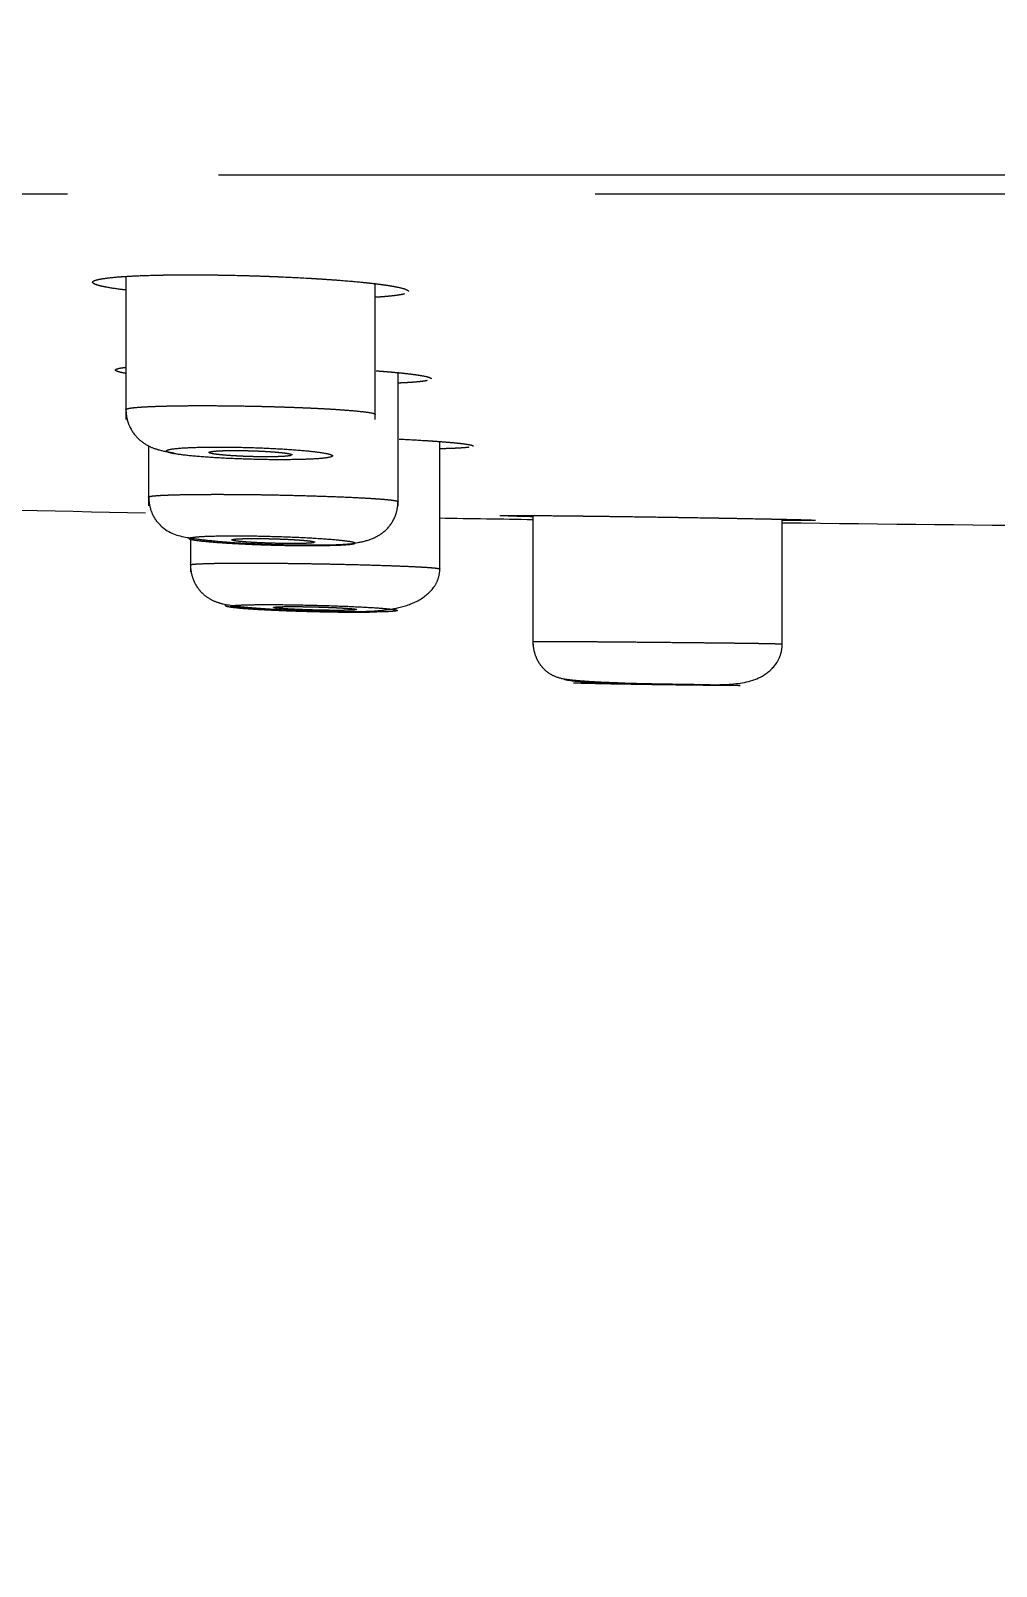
# Model space of a CAD drawing. Header units: millimetres. Extents: x 6110 to 6704, y -2661 to -1821.
# Drawn here: x 6474.671 to 6477.576, y -2119.152 to -2114.532 of the extents above; entities that cross this region are included whole.
import ezdxf

# ---------------------------------------------------------------- set-up
doc = ezdxf.new("R2010")
doc.units = ezdxf.units.MM
doc.header["$LTSCALE"] = 0.1
doc.linetypes.add('HIDDEN2', pattern=[4.7625, 3.175, -1.5875])
doc.layers.add('1', color=4, linetype='HIDDEN2', lineweight=13)
doc.layers.add('DIM', color=3, linetype='Continuous', lineweight=9)

msp = doc.modelspace()

# ---------------------------------------------------------------- hatches: boundary and pattern name
at = {"layer": 'DIM'}
h = msp.add_hatch(dxfattribs=at)
h.set_pattern_fill('ANSI31', color=2)
edge = h.paths.add_edge_path()
edge.add_line((6619.6172, -2595.9805), (6619.6172, -1962.2056))
edge.add_line((6634.6172, -1966.1101), (6619.6172, -1966.1101))
edge.add_line((6634.6172, -2610.9805), (6634.6172, -1966.1101))
edge.add_line((6634.6172, -2610.9805), (6184.4567, -2610.9805))
edge.add_line((6619.6172, -2595.9805), (6184.4567, -2595.9805))
edge.add_line((6184.4567, -2610.9805), (6184.4567, -2595.9805))

# ---------------------------------------------------------------- linework, layer by layer
at = {"layer": '1', "color": 8, "linetype": 'HIDDEN2', "lineweight": -3, "ltscale": 10}
for p, q in [((6511.7491, -2114.9661), (6456.8646, -2114.9661)), ((6484.3069, -2115.0233), (6457.4997, -2115.0233)), ((6474.9577, -2115.2707), (6474.9577, -2115.7009)), ((6475.7077, -2115.7009), (6475.7077, -2115.2934)), ((6475.7761, -2115.9608), (6475.7761, -2115.5608)), ((6475.9018, -2116.1596), (6475.9018, -2115.7679)), ((6475.0261, -2115.7806), (6475.0261, -2115.9608)), ((6476.1819, -2115.9901), (6476.1819, -2116.3798)), ((6476.9319, -2116.3798), (6476.9319, -2116.0014)), ((6475.1518, -2116.0575), (6475.1518, -2116.1596))]:
    msp.add_line(p, q, dxfattribs=at)
for start, end in [(268.679327, 268.878718), (269.081559, 269.145749), (269.317618, 269.52796)]:
    msp.add_arc((6479.9092, -1866.0297), 250, start, end, dxfattribs=at)
for points, knots in [([(6474.9559, -2115.3116), (6474.9553, -2115.3116), (6474.9548, -2115.3115), (6474.9495, -2115.3109), (6474.945, -2115.3103), (6474.9231, -2115.3074), (6474.9082, -2115.305), (6474.8929, -2115.3021), (6474.89, -2115.3015), (6474.8846, -2115.3003), (6474.8821, -2115.2997), (6474.875, -2115.2979), (6474.8711, -2115.2967), (6474.8615, -2115.2932), (6474.8581, -2115.291), (6474.8576, -2115.2882), (6474.8577, -2115.2876), (6474.8583, -2115.2865), (6474.8588, -2115.286), (6474.8608, -2115.2844), (6474.865, -2115.2824), (6474.8721, -2115.2805), (6474.8786, -2115.2791), (6474.881, -2115.2786), (6474.8861, -2115.2777), (6474.8888, -2115.2773), (6474.9033, -2115.2751), (6474.9175, -2115.2736), (6474.9387, -2115.2719), (6474.9431, -2115.2716), (6474.9522, -2115.271), (6474.957, -2115.2707), (6474.9717, -2115.2698), (6474.982, -2115.2693), (6475.0145, -2115.2679), (6475.0382, -2115.2671), (6475.0704, -2115.2665), (6475.077, -2115.2664), (6475.0904, -2115.2662), (6475.0971, -2115.2661), (6475.1176, -2115.2659), (6475.1455, -2115.2658), (6475.1746, -2115.2659), (6475.1968, -2115.266), (6475.2043, -2115.2661), (6475.2194, -2115.2663), (6475.2271, -2115.2664), (6475.2654, -2115.2669), (6475.2962, -2115.2676), (6475.3427, -2115.2689), (6475.3583, -2115.2694), (6475.3817, -2115.2702), (6475.3895, -2115.2705), (6475.405, -2115.2711), (6475.4127, -2115.2714), (6475.4509, -2115.2731), (6475.4806, -2115.2746), (6475.5167, -2115.2766), (6475.5238, -2115.2771), (6475.5381, -2115.278), (6475.5451, -2115.2784), (6475.5659, -2115.2798), (6475.5793, -2115.2807), (6475.6181, -2115.2837), (6475.6423, -2115.2857), (6475.6703, -2115.2885), (6475.6758, -2115.2891), (6475.6863, -2115.2902), (6475.6915, -2115.2907), (6475.7064, -2115.2924), (6475.7251, -2115.2947), (6475.7414, -2115.2971), (6475.7526, -2115.2988), (6475.7562, -2115.2994), (6475.7631, -2115.3006), (6475.7663, -2115.3012), (6475.7816, -2115.3042), (6475.7909, -2115.3065), (6475.799, -2115.3095), (6475.8004, -2115.31), (6475.8029, -2115.3112), (6475.8039, -2115.3118), (6475.8065, -2115.3135), (6475.8075, -2115.3146), (6475.8077, -2115.3158), (6475.8077, -2115.316), (6475.8077, -2115.3161)], [0, 0, 0, 0, 0.001551, 0.001551, 0.014479, 0.014479, 0.066188, 0.066188, 0.079115, 0.079115, 0.092042, 0.092042, 0.117897, 0.117897, 0.169606, 0.169606, 0.182533, 0.182533, 0.19546, 0.19546, 0.221315, 0.247169, 0.247169, 0.260097, 0.260097, 0.273024, 0.273024, 0.324733, 0.324733, 0.33766, 0.33766, 0.350587, 0.350587, 0.376442, 0.376442, 0.428151, 0.428151, 0.441078, 0.441078, 0.454005, 0.454005, 0.47986, 0.505714, 0.505714, 0.518642, 0.518642, 0.531569, 0.531569, 0.583278, 0.583278, 0.609132, 0.609132, 0.62206, 0.62206, 0.634987, 0.634987, 0.686696, 0.686696, 0.699623, 0.699623, 0.71255, 0.71255, 0.738405, 0.738405, 0.790114, 0.790114, 0.803041, 0.803041, 0.815968, 0.815968, 0.841823, 0.867677, 0.867677, 0.880605, 0.880605, 0.893532, 0.893532, 0.945241, 0.945241, 0.958168, 0.958168, 0.971096, 0.971096, 0.99695, 0.99695, 1, 1, 1, 1]), ([(6475.7958, -2115.3232), (6475.7955, -2115.3233), (6475.7952, -2115.3234), (6475.7931, -2115.3239), (6475.7911, -2115.3244), (6475.7846, -2115.3258), (6475.7745, -2115.3276), (6475.7617, -2115.3292), (6475.751, -2115.3303), (6475.7472, -2115.3307), (6475.7394, -2115.3314), (6475.7352, -2115.3318), (6475.7243, -2115.3326), (6475.7172, -2115.3331), (6475.7098, -2115.3336)], [0, 0, 0, 0, 0.020585, 0.020585, 0.134923, 0.134923, 0.363599, 0.592274, 0.592274, 0.706612, 0.706612, 0.82095, 0.82095, 1, 1, 1, 1]), ([(6474.9564, -2115.5624), (6474.956, -2115.5624), (6474.9556, -2115.5623), (6474.9525, -2115.5618), (6474.95, -2115.5613), (6474.943, -2115.5599), (6474.9392, -2115.5589), (6474.9297, -2115.5562), (6474.9264, -2115.5544), (6474.9261, -2115.5523), (6474.9262, -2115.5519), (6474.9269, -2115.551), (6474.9274, -2115.5506), (6474.9295, -2115.5494), (6474.9338, -2115.5479), (6474.941, -2115.5464), (6474.9476, -2115.5454), (6474.95, -2115.5451), (6474.9537, -2115.5446), (6474.9549, -2115.5444), (6474.9561, -2115.5443)], [0, 0, 0, 0, 0.010414, 0.010414, 0.078944, 0.078944, 0.216006, 0.216006, 0.490128, 0.490128, 0.558659, 0.558659, 0.62719, 0.62719, 0.764251, 0.901312, 0.901312, 0.969843, 0.969843, 1, 1, 1, 1]), ([(6475.7108, -2115.5547), (6475.7188, -2115.5553), (6475.7267, -2115.5559), (6475.7399, -2115.557), (6475.7453, -2115.5574), (6475.7559, -2115.5583), (6475.761, -2115.5588), (6475.7759, -2115.5602), (6475.7945, -2115.562), (6475.8107, -2115.5639), (6475.8218, -2115.5653), (6475.8254, -2115.5658), (6475.8322, -2115.5668), (6475.8355, -2115.5672), (6475.8506, -2115.5696), (6475.8599, -2115.5715), (6475.8693, -2115.5742), (6475.8718, -2115.5751), (6475.8751, -2115.5769), (6475.876, -2115.5778), (6475.8761, -2115.5787), (6475.8761, -2115.5787), (6475.8761, -2115.5788)], [0, 0, 0, 0, 0.078056, 0.078056, 0.135114, 0.135114, 0.192172, 0.192172, 0.306288, 0.420405, 0.420405, 0.477463, 0.477463, 0.534521, 0.534521, 0.762754, 0.762754, 0.87687, 0.87687, 0.990987, 0.990987, 1, 1, 1, 1]), ([(6475.8638, -2115.5843), (6475.8635, -2115.5844), (6475.8632, -2115.5844), (6475.8611, -2115.5848), (6475.8591, -2115.5852), (6475.8525, -2115.5862), (6475.8423, -2115.5875), (6475.8293, -2115.5887), (6475.8185, -2115.5895), (6475.8148, -2115.5898), (6475.8069, -2115.5903), (6475.8027, -2115.5905), (6475.792, -2115.5911), (6475.7853, -2115.5914), (6475.7782, -2115.5917)], [0, 0, 0, 0, 0.018281, 0.018281, 0.133913, 0.133913, 0.365178, 0.596443, 0.596443, 0.712076, 0.712076, 0.827708, 0.827708, 1, 1, 1, 1]), ([(6474.9577, -2115.6714), (6474.9577, -2115.6712), (6474.9579, -2115.6706), (6474.9591, -2115.6697), (6474.9615, -2115.6688), (6474.9662, -2115.6676), (6474.9754, -2115.6661), (6474.9923, -2115.6645), (6475.0136, -2115.6631), (6475.0385, -2115.6619), (6475.0665, -2115.6609), (6475.087, -2115.6605), (6475.0976, -2115.6603)], [0, 0, 0, 0, 0.04374, 0.111432, 0.169525, 0.218019, 0.357783, 0.493771, 0.625984, 0.754425, 0.879096, 1, 1, 1, 1]), ([(6474.9578, -2115.6713), (6474.9579, -2115.6806), (6474.9599, -2115.6983), (6474.9709, -2115.7305), (6474.9943, -2115.7616), (6475.0279, -2115.7834), (6475.0609, -2115.7944), (6475.0867, -2115.7993), (6475.1029, -2115.8018)], [0, 0, 0, 0, 0.101046, 0.201596, 0.394122, 0.576162, 0.758744, 1, 1, 1, 1]), ([(6475.0976, -2115.6603), (6475.114, -2115.66), (6475.1491, -2115.6595), (6475.2071, -2115.6594), (6475.2689, -2115.6599), (6475.3213, -2115.6607), (6475.3627, -2115.6616), (6475.3931, -2115.6623), (6475.424, -2115.6633), (6475.4551, -2115.6643), (6475.4861, -2115.6655), (6475.5166, -2115.6668), (6475.5464, -2115.6683), (6475.5687, -2115.6694), (6475.5893, -2115.6708), (6475.6126, -2115.6724), (6475.6456, -2115.675), (6475.6811, -2115.6786), (6475.7008, -2115.6819), (6475.7069, -2115.6845), (6475.7077, -2115.6854), (6475.7077, -2115.6858)], [0, 0, 0, 0, 0.075021, 0.150289, 0.225807, 0.301583, 0.336875, 0.373232, 0.410655, 0.449145, 0.488701, 0.529324, 0.571015, 0.613773, 0.629282, 0.66825, 0.730651, 0.816441, 0.92556, 0.971275, 1, 1, 1, 1]), ([(6475.7792, -2115.7601), (6475.7827, -2115.7603), (6475.7861, -2115.7605), (6475.8153, -2115.762), (6475.8393, -2115.7633), (6475.8671, -2115.7651), (6475.8725, -2115.7654), (6475.883, -2115.7661), (6475.8881, -2115.7665), (6475.9029, -2115.7675), (6475.9215, -2115.769), (6475.9375, -2115.7704), (6475.9486, -2115.7714), (6475.9521, -2115.7718), (6475.9589, -2115.7725), (6475.9621, -2115.7728), (6475.9771, -2115.7746), (6475.9861, -2115.7759), (6475.9954, -2115.7779), (6475.9978, -2115.7785), (6476.0009, -2115.7798), (6476.0018, -2115.7804), (6476.0018, -2115.781), (6476.0018, -2115.781), (6476.0018, -2115.781)], [0, 0, 0, 0, 0.025654, 0.025654, 0.22, 0.22, 0.268587, 0.268587, 0.317174, 0.317174, 0.414347, 0.51152, 0.51152, 0.560107, 0.560107, 0.608694, 0.608694, 0.80304, 0.80304, 0.900214, 0.900214, 0.997387, 0.997387, 1, 1, 1, 1]), ([(6475.1722, -2115.7849), (6475.1722, -2115.7849), (6475.1722, -2115.7849), (6475.1513, -2115.7855), (6475.133, -2115.7864), (6475.1034, -2115.7888), (6475.0921, -2115.7903), (6475.0792, -2115.7938), (6475.0774, -2115.7958), (6475.0834, -2115.7999), (6475.0912, -2115.8021), (6475.1153, -2115.8064), (6475.1319, -2115.8085), (6475.1714, -2115.8125), (6475.1947, -2115.8143), (6475.245, -2115.8175), (6475.2725, -2115.8189), (6475.328, -2115.8209), (6475.3567, -2115.8217), (6475.4111, -2115.8224), (6475.4377, -2115.8224), (6475.4763, -2115.8218), (6475.4902, -2115.8215), (6475.523, -2115.8202), (6475.5401, -2115.8191), (6475.5652, -2115.8163), (6475.5736, -2115.8146), (6475.5807, -2115.8108), (6475.5795, -2115.8088), (6475.5676, -2115.8046), (6475.5569, -2115.8024), (6475.5276, -2115.7981), (6475.5087, -2115.796), (6475.4653, -2115.7923), (6475.4403, -2115.7906), (6475.3878, -2115.7877), (6475.3596, -2115.7865), (6475.3037, -2115.7848), (6475.2754, -2115.7843), (6475.2213, -2115.784), (6475.195, -2115.7843), (6475.1722, -2115.7849)], [0, 0, 0, 0, 0.000022, 0.000022, 0.051329, 0.051329, 0.105184, 0.105184, 0.159119, 0.159119, 0.213034, 0.213034, 0.266836, 0.266836, 0.320483, 0.320483, 0.374002, 0.374002, 0.427482, 0.427482, 0.480963, 0.480963, 0.514263, 0.514263, 0.568018, 0.568018, 0.621906, 0.621906, 0.675846, 0.675846, 0.729735, 0.729735, 0.783491, 0.783491, 0.837093, 0.837093, 0.890584, 0.890584, 0.944058, 0.944058, 1, 1, 1, 1]), ([(6475.4213, -2115.8128), (6475.4154, -2115.8131), (6475.4091, -2115.8133), (6475.399, -2115.8134), (6475.3955, -2115.8135), (6475.3882, -2115.8135), (6475.3845, -2115.8136), (6475.3731, -2115.8136), (6475.3653, -2115.8135), (6475.3533, -2115.8133), (6475.3492, -2115.8132), (6475.341, -2115.8131), (6475.3369, -2115.813), (6475.3247, -2115.8126), (6475.3166, -2115.8123), (6475.3065, -2115.8119), (6475.3044, -2115.8118), (6475.3004, -2115.8116), (6475.2945, -2115.8113), (6475.2849, -2115.8108), (6475.2775, -2115.8103), (6475.2703, -2115.8099), (6475.2668, -2115.8096), (6475.2565, -2115.8088), (6475.2502, -2115.8083), (6475.2416, -2115.8074), (6475.2388, -2115.8071), (6475.2336, -2115.8065), (6475.2311, -2115.8062), (6475.2243, -2115.8053), (6475.2205, -2115.8047), (6475.2157, -2115.8037), (6475.2143, -2115.8034), (6475.2119, -2115.8028), (6475.211, -2115.8025), (6475.2085, -2115.8016), (6475.2077, -2115.801), (6475.2077, -2115.7998), (6475.2085, -2115.7993), (6475.2108, -2115.7985), (6475.2118, -2115.7983), (6475.2141, -2115.7978), (6475.2155, -2115.7975), (6475.2202, -2115.7969), (6475.224, -2115.7965), (6475.2308, -2115.7959), (6475.2332, -2115.7958), (6475.2384, -2115.7955), (6475.2412, -2115.7954), (6475.2498, -2115.795), (6475.2561, -2115.7948), (6475.2664, -2115.7946), (6475.2699, -2115.7946), (6475.2771, -2115.7945), (6475.2845, -2115.7945), (6475.2922, -2115.7945), (6475.298, -2115.7946), (6475.3, -2115.7946), (6475.304, -2115.7946), (6475.306, -2115.7946), (6475.3161, -2115.7948), (6475.3243, -2115.795), (6475.3365, -2115.7953), (6475.3406, -2115.7955), (6475.3488, -2115.7958), (6475.3529, -2115.7959), (6475.3649, -2115.7964), (6475.3727, -2115.7968), (6475.3841, -2115.7975), (6475.3878, -2115.7977), (6475.3951, -2115.7982), (6475.3986, -2115.7985), (6475.4087, -2115.7992), (6475.415, -2115.7998), (6475.4238, -2115.8007), (6475.4266, -2115.801), (6475.4318, -2115.8015), (6475.4366, -2115.8021), (6475.4408, -2115.8028), (6475.4447, -2115.8034), (6475.4465, -2115.8037), (6475.4512, -2115.8046), (6475.4536, -2115.8053), (6475.456, -2115.8062), (6475.4566, -2115.8065), (6475.4575, -2115.8071), (6475.4577, -2115.8074), (6475.4577, -2115.8077), (6475.4577, -2115.8077), (6475.4577, -2115.8077)], [0, 0, 0, 0, 0.0357, 0.0357, 0.053551, 0.053551, 0.071401, 0.071401, 0.107101, 0.107101, 0.124951, 0.124951, 0.142802, 0.142802, 0.178502, 0.178502, 0.187427, 0.187427, 0.196352, 0.214202, 0.232053, 0.232053, 0.249903, 0.249903, 0.285603, 0.285603, 0.303453, 0.303453, 0.321304, 0.321304, 0.357004, 0.357004, 0.374854, 0.374854, 0.392704, 0.392704, 0.428405, 0.428405, 0.464105, 0.464105, 0.481955, 0.481955, 0.499806, 0.499806, 0.535506, 0.535506, 0.553356, 0.553356, 0.571206, 0.571206, 0.606907, 0.606907, 0.624757, 0.624757, 0.642607, 0.660457, 0.660457, 0.669383, 0.669383, 0.678308, 0.678308, 0.714008, 0.714008, 0.731858, 0.731858, 0.749708, 0.749708, 0.785409, 0.785409, 0.803259, 0.803259, 0.821109, 0.821109, 0.85681, 0.85681, 0.87466, 0.87466, 0.89251, 0.91036, 0.91036, 0.92821, 0.92821, 0.963911, 0.963911, 0.981761, 0.981761, 0.999611, 0.999611, 1, 1, 1, 1]), ([(6475.4543, -2115.8096), (6475.4537, -2115.8098), (6475.4531, -2115.8099), (6475.4513, -2115.8103), (6475.4485, -2115.8108), (6475.4451, -2115.8112), (6475.4413, -2115.8116), (6475.4391, -2115.8118), (6475.4323, -2115.8123), (6475.4271, -2115.8126), (6475.4213, -2115.8128)], [0, 0, 0, 0, 0.105397, 0.105397, 0.284318, 0.463238, 0.463238, 0.642159, 0.642159, 1, 1, 1, 1]), ([(6475.9888, -2115.7849), (6475.9885, -2115.7849), (6475.9883, -2115.785), (6475.9861, -2115.7852), (6475.9841, -2115.7855), (6475.9774, -2115.7861), (6475.967, -2115.787), (6475.9539, -2115.7877), (6475.943, -2115.7882), (6475.9392, -2115.7884), (6475.9312, -2115.7887), (6475.9271, -2115.7888), (6475.9167, -2115.7891), (6475.9104, -2115.7893), (6475.9038, -2115.7895)], [0, 0, 0, 0, 0.01687, 0.01687, 0.134049, 0.134049, 0.368407, 0.602764, 0.602764, 0.719943, 0.719943, 0.837122, 0.837122, 1, 1, 1, 1]), ([(6475.0262, -2115.9347), (6475.0261, -2115.9346), (6475.0262, -2115.9341), (6475.0275, -2115.9332), (6475.0321, -2115.9321), (6475.0395, -2115.9311), (6475.0496, -2115.9302), (6475.0621, -2115.9294), (6475.0771, -2115.9287), (6475.0942, -2115.9281), (6475.1134, -2115.9276), (6475.1345, -2115.9271), (6475.1572, -2115.9268), (6475.1814, -2115.9266), (6475.2069, -2115.9264), (6475.2334, -2115.9264), (6475.2609, -2115.9264), (6475.289, -2115.9266), (6475.3081, -2115.9267), (6475.3177, -2115.9268)], [0, 0, 0, 0, 0.013457, 0.078526, 0.143137, 0.207292, 0.270991, 0.334234, 0.397023, 0.459357, 0.521237, 0.582664, 0.643637, 0.704159, 0.764228, 0.823846, 0.883014, 0.941732, 1, 1, 1, 1]), ([(6475.0265, -2115.9347), (6475.0266, -2115.9439), (6475.0284, -2115.9617), (6475.0366, -2115.9861), (6475.0489, -2116.0067), (6475.0817, -2116.0419), (6475.1285, -2116.0552), (6475.1933, -2116.0638), (6475.2584, -2116.0698), (6475.3085, -2116.0732), (6475.336, -2116.0743), (6475.3388, -2116.0744)], [0, 0, 0, 0, 0.057588, 0.116444, 0.176505, 0.238047, 0.513306, 0.671611, 0.828182, 0.982537, 1, 1, 1, 1]), ([(6475.3177, -2115.9268), (6475.3245, -2115.9269), (6475.3381, -2115.9271), (6475.3588, -2115.9273), (6475.3799, -2115.9277), (6475.415, -2115.9283), (6475.466, -2115.9294), (6475.5324, -2115.9313), (6475.599, -2115.9337), (6475.6523, -2115.9361), (6475.6918, -2115.9383), (6475.7195, -2115.9402), (6475.7421, -2115.942), (6475.7593, -2115.9439), (6475.7709, -2115.9458), (6475.7756, -2115.9474), (6475.7762, -2115.9484), (6475.7761, -2115.9487)], [0, 0, 0, 0, 0.030699, 0.061715, 0.093048, 0.124699, 0.218198, 0.319458, 0.428475, 0.545247, 0.615368, 0.68549, 0.755613, 0.825737, 0.895862, 0.965989, 1, 1, 1, 1]), ([(6475.3388, -2116.0744), (6475.3605, -2116.0755), (6475.4066, -2116.0774), (6475.4778, -2116.0789), (6475.5684, -2116.0786), (6475.6385, -2116.0769), (6475.6992, -2116.0615), (6475.7382, -2116.0389), (6475.7631, -2116.0068), (6475.774, -2115.9747), (6475.7758, -2115.9575), (6475.7759, -2115.9486)], [0, 0, 0, 0, 0.109419, 0.2334, 0.358143, 0.598669, 0.705268, 0.806739, 0.905364, 0.953486, 1, 1, 1, 1]), ([(6476.0819, -2115.9904), (6476.0819, -2115.9904), (6476.0819, -2115.9904), (6476.0819, -2115.9904), (6476.0821, -2115.9903), (6476.0828, -2115.9902), (6476.0834, -2115.9902), (6476.0857, -2115.9901), (6476.0903, -2115.9899), (6476.0978, -2115.9899), (6476.1046, -2115.9898), (6476.1071, -2115.9898), (6476.1124, -2115.9898), (6476.1152, -2115.9898), (6476.1301, -2115.9898), (6476.1447, -2115.9899), (6476.1663, -2115.99), (6476.1708, -2115.99), (6476.1801, -2115.9901), (6476.1849, -2115.9901), (6476.1998, -2115.9902), (6476.2103, -2115.9903), (6476.2432, -2115.9906), (6476.2671, -2115.9909), (6476.2996, -2115.9912), (6476.3062, -2115.9913), (6476.3196, -2115.9915), (6476.3264, -2115.9915), (6476.347, -2115.9918), (6476.3751, -2115.9921), (6476.4042, -2115.9925), (6476.4265, -2115.9928), (6476.434, -2115.9929), (6476.4491, -2115.9931), (6476.4568, -2115.9932), (6476.4952, -2115.9938), (6476.526, -2115.9942), (6476.5725, -2115.9949), (6476.588, -2115.9952), (6476.6113, -2115.9955), (6476.6191, -2115.9956), (6476.6346, -2115.9959), (6476.6422, -2115.996), (6476.6803, -2115.9966), (6476.7099, -2115.9971), (6476.7458, -2115.9977), (6476.753, -2115.9979), (6476.7671, -2115.9981), (6476.7741, -2115.9982), (6476.7948, -2115.9986), (6476.8081, -2115.9989), (6476.8467, -2115.9996), (6476.8706, -2116), (6476.8983, -2116.0006), (6476.9037, -2116.0007), (6476.9142, -2116.0009), (6476.9193, -2116.001), (6476.934, -2116.0014), (6476.9525, -2116.0018), (6476.9684, -2116.0022), (6476.9794, -2116.0024), (6476.9829, -2116.0025), (6476.9896, -2116.0027), (6476.9928, -2116.0028), (6477.0077, -2116.0032), (6477.0167, -2116.0035), (6477.0257, -2116.0039), (6477.028, -2116.004), (6477.0311, -2116.0042), (6477.0318, -2116.0043), (6477.0319, -2116.0044)], [0, 0, 0, 0, 0.000142, 0.000142, 0.015772, 0.015772, 0.031401, 0.031401, 0.06266, 0.093919, 0.093919, 0.109549, 0.109549, 0.125178, 0.125178, 0.187696, 0.187696, 0.203326, 0.203326, 0.218955, 0.218955, 0.250214, 0.250214, 0.312732, 0.312732, 0.328362, 0.328362, 0.343991, 0.343991, 0.37525, 0.406509, 0.406509, 0.422139, 0.422139, 0.437768, 0.437768, 0.500286, 0.500286, 0.531545, 0.531545, 0.547175, 0.547175, 0.562804, 0.562804, 0.625322, 0.625322, 0.640952, 0.640952, 0.656581, 0.656581, 0.68784, 0.68784, 0.750358, 0.750358, 0.765988, 0.765988, 0.781617, 0.781617, 0.812876, 0.844135, 0.844135, 0.859765, 0.859765, 0.875394, 0.875394, 0.937912, 0.937912, 0.969171, 0.969171, 1, 1, 1, 1]), ([(6476.1813, -2115.9938), (6476.1792, -2115.9937), (6476.1771, -2115.9937), (6476.1704, -2115.9935), (6476.1659, -2115.9934), (6476.1444, -2115.9929), (6476.1298, -2115.9925), (6476.115, -2115.992), (6476.1122, -2115.992), (6476.1089, -2115.9918), (6476.1082, -2115.9918), (6476.1076, -2115.9918)], [0, 0, 0, 0, 0.065793, 0.065793, 0.215313, 0.215313, 0.813395, 0.813395, 0.962916, 0.962916, 1, 1, 1, 1]), ([(6477.0184, -2116.0049), (6477.0181, -2116.0049), (6477.0179, -2116.0049), (6477.0157, -2116.0049), (6477.0136, -2116.0049), (6477.0068, -2116.005), (6476.9964, -2116.005), (6476.9831, -2116.005), (6476.9722, -2116.0049), (6476.9683, -2116.0049), (6476.9603, -2116.0049), (6476.9561, -2116.0049), (6476.946, -2116.0048), (6476.9401, -2116.0048), (6476.9338, -2116.0047)], [0, 0, 0, 0, 0.016317, 0.016317, 0.134633, 0.134633, 0.371265, 0.607897, 0.607897, 0.726213, 0.726213, 0.84453, 0.84453, 1, 1, 1, 1]), ([(6475.3421, -2116.0516), (6475.3421, -2116.0516), (6475.342, -2116.0516), (6475.3408, -2116.0516), (6475.3395, -2116.0516), (6475.311, -2116.0512), (6475.2847, -2116.051), (6475.2378, -2116.0514), (6475.2167, -2116.0519), (6475.1996, -2116.0526), (6475.1996, -2116.0526), (6475.1824, -2116.0534), (6475.1689, -2116.0544), (6475.1514, -2116.0568), (6475.1471, -2116.0582), (6475.1482, -2116.0613), (6475.1536, -2116.063), (6475.1732, -2116.0664), (6475.1877, -2116.0681), (6475.2236, -2116.0714), (6475.2455, -2116.0731), (6475.2935, -2116.0759), (6475.3203, -2116.0772), (6475.3751, -2116.0794), (6475.4039, -2116.0802), (6475.4489, -2116.0811), (6475.466, -2116.0814), (6475.5087, -2116.0817), (6475.5337, -2116.0816), (6475.5772, -2116.0809), (6475.5961, -2116.0803), (6475.6255, -2116.0785), (6475.6362, -2116.0773), (6475.6481, -2116.0747), (6475.6493, -2116.0732), (6475.6423, -2116.07), (6475.634, -2116.0682), (6475.609, -2116.0648), (6475.5919, -2116.0631), (6475.5518, -2116.0599), (6475.5281, -2116.0583), (6475.4773, -2116.0556), (6475.4496, -2116.0545), (6475.3953, -2116.0527), (6475.368, -2116.052), (6475.3421, -2116.0516)], [0, 0, 0, 0, 0.00001, 0.00001, 0.002521, 0.002521, 0.056086, 0.056086, 0.10965, 0.10965, 0.109758, 0.109758, 0.163519, 0.163519, 0.217357, 0.217357, 0.271215, 0.271215, 0.325027, 0.325027, 0.378749, 0.378749, 0.4324, 0.4324, 0.486053, 0.486053, 0.519171, 0.519171, 0.572772, 0.572772, 0.626462, 0.626462, 0.68025, 0.68025, 0.734101, 0.734101, 0.787953, 0.787953, 0.841742, 0.841742, 0.895433, 0.895433, 0.949033, 0.949033, 1, 1, 1, 1]), ([(6475.4896, -2116.0742), (6475.4838, -2116.0743), (6475.4775, -2116.0744), (6475.4673, -2116.0745), (6475.4638, -2116.0745), (6475.4566, -2116.0745), (6475.4528, -2116.0745), (6475.4415, -2116.0745), (6475.4337, -2116.0744), (6475.4217, -2116.0742), (6475.4176, -2116.0741), (6475.4094, -2116.0739), (6475.4053, -2116.0738), (6475.393, -2116.0735), (6475.3849, -2116.0732), (6475.3748, -2116.0728), (6475.3728, -2116.0728), (6475.3688, -2116.0726), (6475.3629, -2116.0723), (6475.3533, -2116.0719), (6475.3459, -2116.0715), (6475.3405, -2116.0712), (6475.3387, -2116.0711), (6475.3352, -2116.0709), (6475.3335, -2116.0708), (6475.3249, -2116.0702), (6475.3186, -2116.0698), (6475.31, -2116.0691), (6475.3072, -2116.0688), (6475.302, -2116.0683), (6475.2995, -2116.0681), (6475.2927, -2116.0673), (6475.2889, -2116.0669), (6475.2842, -2116.0661), (6475.2828, -2116.0659), (6475.2804, -2116.0654), (6475.2794, -2116.0651), (6475.277, -2116.0644), (6475.2762, -2116.0639), (6475.2761, -2116.063), (6475.2769, -2116.0626), (6475.2793, -2116.062), (6475.2803, -2116.0619), (6475.2826, -2116.0615), (6475.284, -2116.0613), (6475.2887, -2116.0608), (6475.2925, -2116.0605), (6475.2993, -2116.0602), (6475.3018, -2116.0601), (6475.307, -2116.0599), (6475.3097, -2116.0598), (6475.3184, -2116.0595), (6475.3247, -2116.0594), (6475.3349, -2116.0593), (6475.3385, -2116.0593), (6475.3457, -2116.0593), (6475.3531, -2116.0593), (6475.3607, -2116.0594), (6475.3686, -2116.0595), (6475.3726, -2116.0595), (6475.3847, -2116.0597), (6475.3928, -2116.0599), (6475.405, -2116.0603), (6475.4091, -2116.0604), (6475.4153, -2116.0606), (6475.4173, -2116.0607), (6475.4214, -2116.0608), (6475.4234, -2116.0609), (6475.4334, -2116.0613), (6475.4412, -2116.0616), (6475.4526, -2116.0622), (6475.4563, -2116.0624), (6475.4636, -2116.0628), (6475.4671, -2116.063), (6475.4772, -2116.0636), (6475.4836, -2116.0641), (6475.4923, -2116.0648), (6475.4951, -2116.0651), (6475.5003, -2116.0655), (6475.5051, -2116.066), (6475.5093, -2116.0665), (6475.5132, -2116.067), (6475.515, -2116.0673), (6475.5197, -2116.068), (6475.5221, -2116.0685), (6475.5245, -2116.0692), (6475.5251, -2116.0695), (6475.5259, -2116.0699), (6475.5261, -2116.0702), (6475.5261, -2116.0704), (6475.5261, -2116.0704), (6475.5261, -2116.0704)], [0, 0, 0, 0, 0.035706, 0.035706, 0.05356, 0.05356, 0.071413, 0.071413, 0.107119, 0.107119, 0.124973, 0.124973, 0.142826, 0.142826, 0.178532, 0.178532, 0.187459, 0.187459, 0.196386, 0.214239, 0.232092, 0.232092, 0.241019, 0.241019, 0.249945, 0.249945, 0.285652, 0.285652, 0.303505, 0.303505, 0.321358, 0.321358, 0.357065, 0.357065, 0.374918, 0.374918, 0.392771, 0.392771, 0.428478, 0.428478, 0.464184, 0.464184, 0.482038, 0.482038, 0.499891, 0.499891, 0.535597, 0.535597, 0.55345, 0.55345, 0.571304, 0.571304, 0.60701, 0.60701, 0.624863, 0.624863, 0.642717, 0.66057, 0.66057, 0.678423, 0.678423, 0.71413, 0.71413, 0.731983, 0.731983, 0.740909, 0.740909, 0.749836, 0.749836, 0.785543, 0.785543, 0.803396, 0.803396, 0.821249, 0.821249, 0.856956, 0.856956, 0.874809, 0.874809, 0.892662, 0.910515, 0.910515, 0.928369, 0.928369, 0.964075, 0.964075, 0.981928, 0.981928, 0.999781, 0.999781, 1, 1, 1, 1]), ([(6475.5227, -2116.0719), (6475.5221, -2116.072), (6475.5215, -2116.0721), (6475.5197, -2116.0724), (6475.5169, -2116.0727), (6475.5135, -2116.073), (6475.5096, -2116.0733), (6475.5075, -2116.0734), (6475.5007, -2116.0738), (6475.4955, -2116.074), (6475.4896, -2116.0742)], [0, 0, 0, 0, 0.10361, 0.10361, 0.282888, 0.462166, 0.462166, 0.641444, 0.641444, 1, 1, 1, 1]), ([(6475.1518, -2116.1385), (6475.1518, -2116.1382), (6475.1533, -2116.1375), (6475.1602, -2116.1366), (6475.1713, -2116.1358), (6475.1858, -2116.1351), (6475.2032, -2116.1345), (6475.2229, -2116.134), (6475.2443, -2116.1337), (6475.2669, -2116.1334), (6475.2829, -2116.1333), (6475.291, -2116.1333)], [0, 0, 0, 0, 0.127218, 0.252405, 0.372995, 0.488988, 0.600384, 0.707182, 0.809384, 0.90699, 1, 1, 1, 1]), ([(6475.1519, -2116.1383), (6475.152, -2116.1475), (6475.1539, -2116.165), (6475.1621, -2116.1892), (6475.1741, -2116.2095), (6475.1932, -2116.2308), (6475.2206, -2116.248), (6475.2611, -2116.2596), (6475.3268, -2116.2669), (6475.4234, -2116.2733), (6475.4914, -2116.2761), (6475.5175, -2116.2767), (6475.5213, -2116.2768)], [0, 0, 0, 0, 0.051238, 0.102134, 0.15207, 0.200913, 0.297023, 0.398084, 0.618082, 0.853052, 0.97836, 1, 1, 1, 1]), ([(6475.291, -2116.1333), (6475.3039, -2116.1332), (6475.3312, -2116.1332), (6475.3761, -2116.1334), (6475.4242, -2116.1338), (6475.4748, -2116.1343), (6475.5286, -2116.1352), (6475.5862, -2116.1363), (6475.6476, -2116.1377), (6475.7105, -2116.1394), (6475.7642, -2116.1413), (6475.807, -2116.143), (6475.8393, -2116.1446), (6475.8655, -2116.1461), (6475.885, -2116.1477), (6475.8967, -2116.1492), (6475.9012, -2116.1503), (6475.9018, -2116.1509), (6475.9018, -2116.1511)], [0, 0, 0, 0, 0.059063, 0.118837, 0.179323, 0.240523, 0.302437, 0.370749, 0.445393, 0.526366, 0.613665, 0.67594, 0.738215, 0.80049, 0.862766, 0.925042, 0.974898, 1, 1, 1, 1]), ([(6475.5213, -2116.2768), (6475.5409, -2116.2775), (6475.6076, -2116.2789), (6475.6927, -2116.2801), (6475.7776, -2116.2696), (6475.8396, -2116.2487), (6475.8803, -2116.2154), (6475.8987, -2116.1802), (6475.9017, -2116.161), (6475.9017, -2116.151)], [0, 0, 0, 0, 0.108653, 0.377458, 0.516272, 0.666293, 0.829689, 0.914994, 1, 1, 1, 1]), ([(6475.2561, -2116.2601), (6475.256, -2116.2613), (6475.2607, -2116.2639), (6475.279, -2116.2664), (6475.2936, -2116.2678)], [0, 0, 0, 0, 0.427771, 1, 1, 1, 1]), ([(6475.3663, -2116.2581), (6475.3663, -2116.2581), (6475.3663, -2116.2581), (6475.3447, -2116.2583), (6475.3257, -2116.2586), (6475.2963, -2116.2597), (6475.2855, -2116.2604), (6475.2734, -2116.2622), (6475.272, -2116.2632), (6475.2787, -2116.2655), (6475.287, -2116.2668), (6475.3118, -2116.2693), (6475.3287, -2116.2706), (6475.3687, -2116.2731), (6475.3923, -2116.2743), (6475.443, -2116.2765), (6475.4707, -2116.2775), (6475.5264, -2116.2791), (6475.5551, -2116.2798), (6475.6094, -2116.2806), (6475.6359, -2116.2809), (6475.6741, -2116.2809), (6475.6878, -2116.2808), (6475.7201, -2116.2804), (6475.7368, -2116.28), (6475.7611, -2116.2787), (6475.7691, -2116.2778), (6475.7753, -2116.2759), (6475.7737, -2116.2748), (6475.7611, -2116.2724), (6475.75, -2116.2711), (6475.7201, -2116.2685), (6475.7008, -2116.2672), (6475.6569, -2116.2648), (6475.6317, -2116.2636), (6475.5788, -2116.2616), (6475.5505, -2116.2607), (6475.4945, -2116.2593), (6475.4662, -2116.2588), (6475.4134, -2116.2581), (6475.3882, -2116.258), (6475.3663, -2116.2581)], [0, 0, 0, 0, 0.000002, 0.000002, 0.053429, 0.053429, 0.10716, 0.10716, 0.160937, 0.160937, 0.214727, 0.214727, 0.268494, 0.268494, 0.32221, 0.32221, 0.375871, 0.375871, 0.429503, 0.429503, 0.483136, 0.483136, 0.516402, 0.516402, 0.570092, 0.570092, 0.623838, 0.623838, 0.677622, 0.677622, 0.73141, 0.73141, 0.785164, 0.785164, 0.838863, 0.838863, 0.892509, 0.892509, 0.946127, 0.946127, 1, 1, 1, 1]), ([(6475.2936, -2116.2678), (6475.2942, -2116.2679), (6475.3008, -2116.2688), (6475.3258, -2116.2706), (6475.3647, -2116.2731), (6475.4138, -2116.2754), (6475.4532, -2116.277), (6475.4758, -2116.2777), (6475.4795, -2116.2778)], [0, 0, 0, 0, 0.018747, 0.238775, 0.472038, 0.711489, 0.952317, 1, 1, 1, 1]), ([(6475.6838, -2116.2808), (6475.678, -2116.2809), (6475.672, -2116.2809), (6475.6428, -2116.2809), (6475.6167, -2116.2807), (6475.5627, -2116.2799), (6475.534, -2116.2793), (6475.4781, -2116.2777), (6475.4501, -2116.2768), (6475.4019, -2116.2748), (6475.3807, -2116.2737), (6475.362, -2116.2727)], [0, 0, 0, 0, 0.064672, 0.064672, 0.306002, 0.306002, 0.54758, 0.54758, 0.789392, 0.789392, 1, 1, 1, 1]), ([(6475.6152, -2116.2754), (6475.6094, -2116.2755), (6475.6031, -2116.2756), (6475.5929, -2116.2756), (6475.5894, -2116.2755), (6475.5822, -2116.2755), (6475.5784, -2116.2755), (6475.5671, -2116.2754), (6475.5593, -2116.2753), (6475.5473, -2116.275), (6475.5432, -2116.275), (6475.535, -2116.2748), (6475.5309, -2116.2747), (6475.5187, -2116.2744), (6475.5105, -2116.2742), (6475.4984, -2116.2738), (6475.4944, -2116.2736), (6475.4866, -2116.2733), (6475.4789, -2116.273), (6475.4716, -2116.2727), (6475.4662, -2116.2725), (6475.4644, -2116.2724), (6475.4608, -2116.2722), (6475.4591, -2116.2721), (6475.4505, -2116.2717), (6475.4443, -2116.2713), (6475.4356, -2116.2708), (6475.4329, -2116.2706), (6475.4276, -2116.2702), (6475.4252, -2116.27), (6475.4184, -2116.2695), (6475.4145, -2116.2691), (6475.4098, -2116.2686), (6475.4084, -2116.2684), (6475.406, -2116.268), (6475.405, -2116.2679), (6475.4026, -2116.2673), (6475.4018, -2116.267), (6475.4018, -2116.2664), (6475.4026, -2116.2661), (6475.405, -2116.2657), (6475.406, -2116.2656), (6475.4083, -2116.2653), (6475.4097, -2116.2652), (6475.4144, -2116.2649), (6475.4183, -2116.2647), (6475.425, -2116.2645), (6475.4275, -2116.2645), (6475.4327, -2116.2643), (6475.4355, -2116.2643), (6475.4441, -2116.2642), (6475.4504, -2116.2642), (6475.4607, -2116.2642), (6475.4642, -2116.2642), (6475.4714, -2116.2642), (6475.4788, -2116.2643), (6475.4865, -2116.2643), (6475.4943, -2116.2645), (6475.4983, -2116.2645), (6475.5104, -2116.2647), (6475.5185, -2116.2649), (6475.5308, -2116.2652), (6475.5348, -2116.2653), (6475.541, -2116.2655), (6475.543, -2116.2656), (6475.5471, -2116.2657), (6475.5491, -2116.2658), (6475.5592, -2116.2661), (6475.5669, -2116.2664), (6475.5783, -2116.2668), (6475.582, -2116.267), (6475.5893, -2116.2673), (6475.5928, -2116.2675), (6475.6029, -2116.268), (6475.6093, -2116.2684), (6475.618, -2116.2689), (6475.6208, -2116.2691), (6475.626, -2116.2695), (6475.6308, -2116.2699), (6475.635, -2116.2702), (6475.6389, -2116.2706), (6475.6407, -2116.2708), (6475.6454, -2116.2713), (6475.6478, -2116.2717), (6475.6502, -2116.2722), (6475.6508, -2116.2724), (6475.6516, -2116.2727), (6475.6518, -2116.2729), (6475.6518, -2116.273), (6475.6518, -2116.273), (6475.6518, -2116.273)], [0, 0, 0, 0, 0.035712, 0.035712, 0.053568, 0.053568, 0.071423, 0.071423, 0.107135, 0.107135, 0.124991, 0.124991, 0.142847, 0.142847, 0.178559, 0.178559, 0.196414, 0.196414, 0.21427, 0.232126, 0.232126, 0.241054, 0.241054, 0.249982, 0.249982, 0.285694, 0.285694, 0.30355, 0.30355, 0.321405, 0.321405, 0.357117, 0.357117, 0.374973, 0.374973, 0.392829, 0.392829, 0.428541, 0.428541, 0.464252, 0.464252, 0.482108, 0.482108, 0.499964, 0.499964, 0.535676, 0.535676, 0.553532, 0.553532, 0.571387, 0.571387, 0.607099, 0.607099, 0.624955, 0.624955, 0.642811, 0.660667, 0.660667, 0.678523, 0.678523, 0.714234, 0.714234, 0.73209, 0.73209, 0.741018, 0.741018, 0.749946, 0.749946, 0.785658, 0.785658, 0.803513, 0.803513, 0.821369, 0.821369, 0.857081, 0.857081, 0.874937, 0.874937, 0.892793, 0.910649, 0.910649, 0.928504, 0.928504, 0.964216, 0.964216, 0.982072, 0.982072, 0.999928, 0.999928, 1, 1, 1, 1]), ([(6475.4795, -2116.2778), (6475.4944, -2116.2783), (6475.5274, -2116.2792), (6475.5936, -2116.2806), (6475.6529, -2116.2813), (6475.6838, -2116.2809), (6475.6899, -2116.2808)], [0, 0, 0, 0, 0.199513, 0.44197, 0.885643, 1, 1, 1, 1]), ([(6475.6483, -2116.274), (6475.6478, -2116.2741), (6475.6472, -2116.2742), (6475.6453, -2116.2744), (6475.6426, -2116.2746), (6475.6391, -2116.2748), (6475.6353, -2116.275), (6475.6331, -2116.275), (6475.6263, -2116.2753), (6475.6211, -2116.2754), (6475.6152, -2116.2754)], [0, 0, 0, 0, 0.102663, 0.102663, 0.282131, 0.461598, 0.461598, 0.641065, 0.641065, 1, 1, 1, 1]), ([(6476.1819, -2116.3689), (6476.1819, -2116.3689), (6476.1823, -2116.3689), (6476.1859, -2116.3688), (6476.1968, -2116.3687), (6476.2139, -2116.3687), (6476.2373, -2116.3688), (6476.2569, -2116.3689), (6476.2676, -2116.369)], [0, 0, 0, 0, 0.054623, 0.236452, 0.421904, 0.61098, 0.803678, 1, 1, 1, 1]), ([(6476.1819, -2116.3691), (6476.182, -2116.3782), (6476.1838, -2116.3956), (6476.1919, -2116.4199), (6476.2038, -2116.4401), (6476.2233, -2116.4615), (6476.252, -2116.4773), (6476.2867, -2116.4841), (6476.3306, -2116.4877), (6476.3834, -2116.491), (6476.4212, -2116.4925), (6476.4382, -2116.4931)], [0, 0, 0, 0, 0.062592, 0.124634, 0.186685, 0.24972, 0.383709, 0.538539, 0.708432, 0.875919, 1, 1, 1, 1]), ([(6476.2676, -2116.369), (6476.2779, -2116.369), (6476.3006, -2116.3691), (6476.3402, -2116.3694), (6476.3863, -2116.3698), (6476.4384, -2116.3702), (6476.496, -2116.3707), (6476.5596, -2116.3713), (6476.6252, -2116.372), (6476.688, -2116.3726), (6476.7424, -2116.3732), (6476.788, -2116.3737), (6476.8251, -2116.3742), (6476.8544, -2116.3746), (6476.8768, -2116.375), (6476.8934, -2116.3753), (6476.9054, -2116.3756), (6476.9136, -2116.3758), (6476.9191, -2116.3759), (6476.9253, -2116.3761), (6476.9305, -2116.3763), (6476.9319, -2116.3764), (6476.9319, -2116.3764)], [0, 0, 0, 0, 0.052495, 0.107922, 0.16628, 0.227567, 0.291784, 0.358929, 0.434992, 0.505572, 0.570666, 0.630272, 0.684386, 0.733005, 0.776129, 0.813754, 0.845879, 0.872503, 0.893624, 0.909241, 0.958708, 1, 1, 1, 1]), ([(6476.4382, -2116.4931), (6476.4435, -2116.4933), (6476.4705, -2116.4945), (6476.5241, -2116.4959), (6476.5952, -2116.4976), (6476.6859, -2116.4988), (6476.7775, -2116.5012), (6476.8675, -2116.4843), (6476.9137, -2116.4403), (6476.929, -2116.4056), (6476.9317, -2116.3864), (6476.9318, -2116.3765)], [0, 0, 0, 0, 0.027718, 0.137026, 0.247003, 0.35729, 0.571628, 0.777313, 0.887961, 0.944489, 1, 1, 1, 1]), ([(6476.2758, -2116.4826), (6476.2764, -2116.4828), (6476.2992, -2116.4894), (6476.34, -2116.4891), (6476.4114, -2116.4933), (6476.4723, -2116.4951), (6476.5364, -2116.4967), (6476.5786, -2116.4975), (6476.5989, -2116.4978)], [0, 0, 0, 0, 0.008022, 0.328594, 0.494684, 0.664631, 0.839468, 1, 1, 1, 1]), ([(6476.3621, -2116.4939), (6476.3621, -2116.4939), (6476.3621, -2116.4939), (6476.3618, -2116.4939), (6476.3616, -2116.4939), (6476.3436, -2116.4938), (6476.3294, -2116.4937), (6476.3103, -2116.4938), (6476.3052, -2116.4939), (6476.3046, -2116.4942), (6476.3092, -2116.4945), (6476.3182, -2116.4948), (6476.3182, -2116.4948), (6476.3272, -2116.4951), (6476.3409, -2116.4954), (6476.3754, -2116.4962), (6476.3967, -2116.4967), (6476.4439, -2116.4976), (6476.4704, -2116.498), (6476.5249, -2116.4989), (6476.5537, -2116.4993), (6476.6093, -2116.5001), (6476.637, -2116.5004), (6476.6876, -2116.501), (6476.7112, -2116.5013), (6476.7435, -2116.5015), (6476.7547, -2116.5016), (6476.7796, -2116.5017), (6476.7911, -2116.5018), (6476.8045, -2116.5016), (6476.8067, -2116.5015), (6476.8013, -2116.5011), (6476.7938, -2116.5008), (6476.7703, -2116.5002), (6476.7541, -2116.4998), (6476.7151, -2116.499), (6476.6919, -2116.4985), (6476.6418, -2116.4976), (6476.6142, -2116.4972), (6476.5587, -2116.4963), (6476.5299, -2116.4959), (6476.4752, -2116.4951), (6476.4484, -2116.4948), (6476.401, -2116.4943), (6476.3796, -2116.4941), (6476.3621, -2116.4939)], [0, 0, 0, 0, 0.000004, 0.000004, 0.000808, 0.000808, 0.054485, 0.054485, 0.108161, 0.108161, 0.161838, 0.161838, 0.161898, 0.161898, 0.215613, 0.215613, 0.269334, 0.269334, 0.323054, 0.323054, 0.376767, 0.376767, 0.430472, 0.430472, 0.484172, 0.484172, 0.517475, 0.517475, 0.571166, 0.571166, 0.624863, 0.624863, 0.678571, 0.678571, 0.732289, 0.732289, 0.786011, 0.786011, 0.83973, 0.83973, 0.893441, 0.893441, 0.94714, 0.94714, 1, 1, 1, 1]), ([(6476.6689, -2116.5008), (6476.6672, -2116.5008), (6476.6655, -2116.5008), (6476.6385, -2116.5005), (6476.6109, -2116.5001), (6476.5552, -2116.4993), (6476.5265, -2116.4989), (6476.4719, -2116.498), (6476.4453, -2116.4976), (6476.3989, -2116.4967), (6476.3783, -2116.4963), (6476.3613, -2116.4959)], [0, 0, 0, 0, 0.016975, 0.016975, 0.265324, 0.265324, 0.513703, 0.513703, 0.762077, 0.762077, 1, 1, 1, 1]), ([(6476.6452, -2116.4997), (6476.6394, -2116.4997), (6476.6331, -2116.4996), (6476.6229, -2116.4995), (6476.6194, -2116.4995), (6476.6122, -2116.4994), (6476.6084, -2116.4993), (6476.5971, -2116.4992), (6476.5893, -2116.4991), (6476.5773, -2116.4989), (6476.5732, -2116.4989), (6476.565, -2116.4988), (6476.5609, -2116.4987), (6476.5487, -2116.4985), (6476.5406, -2116.4984), (6476.5285, -2116.4982), (6476.5245, -2116.4981), (6476.5166, -2116.498), (6476.509, -2116.4979), (6476.5016, -2116.4978), (6476.4962, -2116.4977), (6476.4944, -2116.4976), (6476.4909, -2116.4976), (6476.4891, -2116.4975), (6476.4806, -2116.4974), (6476.4743, -2116.4972), (6476.4656, -2116.4971), (6476.4629, -2116.497), (6476.4577, -2116.4969), (6476.4552, -2116.4968), (6476.4484, -2116.4967), (6476.4445, -2116.4966), (6476.4398, -2116.4964), (6476.4384, -2116.4964), (6476.4361, -2116.4963), (6476.4351, -2116.4963), (6476.4327, -2116.4961), (6476.4319, -2116.4961), (6476.4319, -2116.496), (6476.4321, -2116.496), (6476.4329, -2116.4959), (6476.434, -2116.4959), (6476.436, -2116.4959), (6476.4384, -2116.4959), (6476.4398, -2116.4959), (6476.4445, -2116.4959), (6476.4483, -2116.4959), (6476.4551, -2116.4959), (6476.4576, -2116.4959), (6476.4628, -2116.496), (6476.4656, -2116.496), (6476.4742, -2116.4961), (6476.4805, -2116.4961), (6476.4907, -2116.4963), (6476.4943, -2116.4963), (6476.5015, -2116.4964), (6476.5089, -2116.4965), (6476.5166, -2116.4966), (6476.5244, -2116.4967), (6476.5284, -2116.4967), (6476.5405, -2116.4969), (6476.5486, -2116.497), (6476.5608, -2116.4972), (6476.5649, -2116.4972), (6476.571, -2116.4973), (6476.5731, -2116.4974), (6476.5772, -2116.4974), (6476.5792, -2116.4975), (6476.5892, -2116.4976), (6476.597, -2116.4978), (6476.6083, -2116.4979), (6476.6121, -2116.498), (6476.6193, -2116.4981), (6476.6228, -2116.4982), (6476.633, -2116.4984), (6476.6393, -2116.4985), (6476.6481, -2116.4987), (6476.6508, -2116.4988), (6476.656, -2116.4989), (6476.6609, -2116.499), (6476.6651, -2116.4991), (6476.669, -2116.4992), (6476.6707, -2116.4992), (6476.6755, -2116.4994), (6476.6778, -2116.4995), (6476.6802, -2116.4996), (6476.6808, -2116.4996), (6476.6817, -2116.4997), (6476.6819, -2116.4997), (6476.6819, -2116.4997), (6476.6819, -2116.4997), (6476.6819, -2116.4997)], [0, 0, 0, 0, 0.035713, 0.035713, 0.05357, 0.05357, 0.071426, 0.071426, 0.107139, 0.107139, 0.124996, 0.124996, 0.142852, 0.142852, 0.178565, 0.178565, 0.196422, 0.196422, 0.214278, 0.232135, 0.232135, 0.241063, 0.241063, 0.249991, 0.249991, 0.285704, 0.285704, 0.303561, 0.303561, 0.321418, 0.321418, 0.357131, 0.357131, 0.374987, 0.374987, 0.392844, 0.392844, 0.428557, 0.428557, 0.446413, 0.446413, 0.46427, 0.482126, 0.482126, 0.499983, 0.499983, 0.535696, 0.535696, 0.553552, 0.553552, 0.571409, 0.571409, 0.607122, 0.607122, 0.624979, 0.624979, 0.642835, 0.660692, 0.660692, 0.678548, 0.678548, 0.714261, 0.714261, 0.732118, 0.732118, 0.741046, 0.741046, 0.749974, 0.749974, 0.785687, 0.785687, 0.803544, 0.803544, 0.8214, 0.8214, 0.857113, 0.857113, 0.87497, 0.87497, 0.892826, 0.910683, 0.910683, 0.92854, 0.92854, 0.964253, 0.964253, 0.982109, 0.982109, 0.999966, 0.999966, 1, 1, 1, 1]), ([(6476.6783, -2116.4998), (6476.6778, -2116.4998), (6476.6772, -2116.4998), (6476.6753, -2116.4999), (6476.6726, -2116.4999), (6476.6691, -2116.4999), (6476.6653, -2116.4998), (6476.6631, -2116.4998), (6476.6563, -2116.4998), (6476.6511, -2116.4998), (6476.6452, -2116.4997)], [0, 0, 0, 0, 0.102194, 0.102194, 0.281755, 0.461317, 0.461317, 0.640878, 0.640878, 1, 1, 1, 1])]:
    msp.add_open_spline(points, degree=3, knots=knots, dxfattribs=at)

doc.saveas('drawing.dxf')
